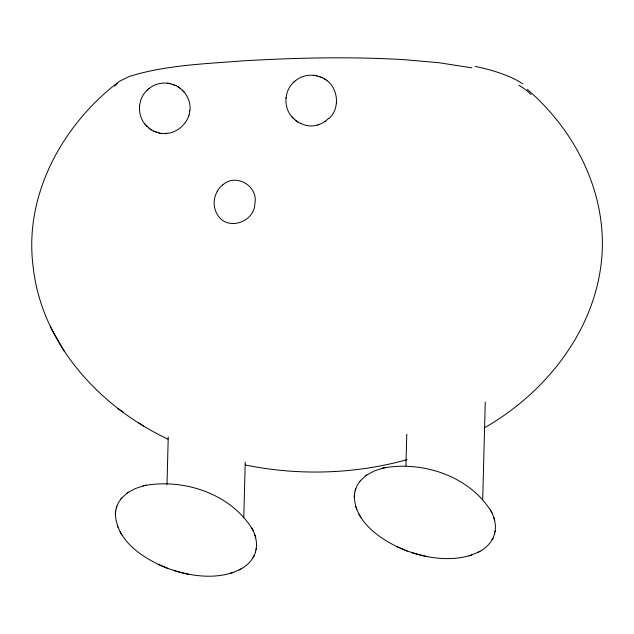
<?xml version="1.0" encoding="UTF-8"?>
<svg xmlns="http://www.w3.org/2000/svg" width="634" height="634" viewBox="0 0 634 634"><rect width="100%" height="100%" fill="white"/><g stroke="black" fill="none" stroke-linecap="round" stroke-linejoin="round"><path stroke-width="0.95" d="M166.996 484.439L168.24 437.016M243.789 517.352L245.231 462.099M405.934 465.871L406.766 434.258M482.696 499.774L485.256 402.083M147.46 89.885C137.57 98.642 136.746 115.333 145.717 125.025M189.994 110.768C190.652 103.936 188.417 96.82 183.812 91.708M293.914 82.016C284.024 90.781 283.2 107.471 292.171 117.155M328.816 118.732C341.742 107.233 337.629 83.553 321.375 77.324M115.562 511.717L116.482 507.303M354.477 494.14L355.397 489.725M165.323 567.446C142.682 557.96 115.935 540.533 115.412 513.263M399.174 547.705C378.443 537.957 354.525 520.982 354.319 495.685M115.309 514.436L115.65 510.695M256.033 549.623C257.428 542.617 255.629 535.31 252.364 529.073M354.224 496.858L354.557 493.109M494.948 532.037C496.335 525.039 494.544 517.724 491.279 511.495M139.535 105.965L139.615 105.49M285.989 98.104L286.069 97.628M336.369 103.382L336.448 102.906M240.54 569.166C247.577 565.441 253.743 559.172 255.661 551.255M479.447 551.588C486.492 547.855 492.658 541.587 494.575 533.669M255.478 552.095L256.255 548.632M494.393 534.517L495.162 531.046M116.64 506.843L118.503 502.548L120.983 498.934M355.547 489.266L357.418 484.97L359.89 481.357M116.22 508.119L116.87 506.098M355.135 490.542L355.785 488.521M253.743 556.311L254.044 555.764L253.148 557.429L253.41 556.961M492.658 538.726L492.959 538.179L492.063 539.851L492.325 539.375M114.683 86.073L119.105 81.453L129.09 76.516C165.664 65.064 204.449 63.931 242.378 60.896L244.352 60.777C297.473 57.71 350.776 56.537 403.921 59.651L438.831 62.703L471.704 67.814M121.696 498.07L127.157 493.125M360.611 480.493L366.072 475.54M120.793 499.156L121.823 497.92M359.708 481.578L360.738 480.342M148.8 88.72C154.213 84.235 161.615 82.206 168.549 83.347M295.254 80.851C300.667 76.365 308.069 74.344 315.003 75.478M147.175 90.139L149.164 88.395M293.629 82.269L295.618 80.534M117.021 83.125C62.172 125.698 24.155 194.979 33.023 265.67C40.83 342.281 98.262 405.578 165.625 438.007L167.955 439.211M222.677 185.017C235.951 172.567 258.696 186.237 254.844 203.791C254.353 222.827 226.203 231.576 217.018 213.967A22.182 20.97 -65.5 0 1 217.367 191.222M128.108 492.467L135.407 488.513L144.346 485.612M367.023 474.89L374.322 470.935L383.261 468.035M126.927 493.292L128.417 492.246M365.842 475.714L367.332 474.66M484.368 427.847C548.632 391.202 599.732 324.743 602.3 248.869C604.186 187.466 573.279 128.773 527.226 89.386M181.261 572.629C200.336 577.265 221.686 578.517 239.739 569.594M470.753 555.281L478.654 552.016M239.105 569.934L241.078 568.88M478.02 552.349L479.993 551.295M420.176 555.043C436.485 559.093 454.047 560.329 470.309 555.408M230.142 573.398L232.995 572.486M469.057 555.812L471.91 554.909M406.98 459.69C354.533 474.232 298.63 475.849 245.318 465.007M144.623 485.557C184.542 478.25 232.131 494.266 253.085 530.476M383.538 467.971C423.457 460.672 471.046 476.681 492 512.898M142.919 485.961L146.145 485.184M381.834 468.383L385.06 467.607M166.48 133.631L160.981 133.386M316.12 75.676L322.421 77.76M169.666 83.537L175.967 85.622L178.836 87.334M150.694 129.399L153.571 131.111L159.863 133.188M313.957 75.295L317.198 75.866M167.503 83.165L170.744 83.728M158.785 133.005L162.027 133.568M424.503 556.058L415.143 553.664M425.176 556.192L427.324 556.652M185.596 573.635L176.228 571.242M186.269 573.778L188.409 574.23M419.462 554.861L407.242 551.049L397.146 546.785M180.547 572.439L168.327 568.635L158.231 564.371M412.243 552.785L414.406 553.434M173.328 570.37L175.491 571.02M404.23 549.86L400.133 548.125M405.174 550.233L407.242 551.049M166.259 567.81L168.327 568.635M319.33 76.484L320.368 76.912M172.876 84.346L173.914 84.774M174.921 85.186L175.967 85.622M153.571 131.111L154.609 131.547M155.623 131.959L156.653 132.387M297.148 121.538L300.025 123.25M118.051 408.684L123.543 412.409M138.822 422.886L143.72 426.214M324.362 78.822L325.29 79.472M326.177 80.098L327.096 80.74M291.45 116.371L296.26 120.912M179.723 87.96L184.534 92.493M144.996 124.24L149.806 128.773M295.341 120.27L298.075 122.18M177.908 86.684L180.642 88.602M148.887 128.131L151.621 130.049M292.932 117.995L293.677 118.804M182.307 90.06L183.052 90.876M146.478 125.857L147.223 126.665M358.947 514.142L359.787 515.537M359.985 515.886L360.849 517.32M120.04 531.728L120.872 533.115M121.07 533.463L121.934 534.906M50.26 326.613L64.486 351.704M490.367 509.752L491.12 511.202M251.452 527.329L252.205 528.78M355.69 506.574L356.189 507.969M356.26 508.159L356.776 509.601M117.345 525.737L117.869 527.187M494.623 520.324L493.799 517.376M255.716 537.909L254.884 534.961M475.27 66.419A204.893 61.181 -5.2 0 1 522.781 83.886M518.731 85.17A205.416 60.856 -4.2 0 1 530.84 94.474M317.349 125.152A19.289 15.66 -7.1 0 1 300.437 123.147M328.38 118.336A18.941 14.915 -7.9 0 1 325.401 121.189M325.337 121.134A19.313 15.414 -7.8 0 1 318.767 124.557M318.791 124.613A19.48 15.715 -7.2 0 1 317.317 125.041M189.312 110.34A18.394 11.65 -39.6 0 1 189.471 113.629M189.352 113.668A17.879 11.238 -42.4 0 1 189.098 115.23M188.869 115.277A18.315 11.499 -42.5 0 1 166.013 133.219M217.264 191.159A21.841 20.565 -64 0 1 222.629 184.954"/></g></svg>
